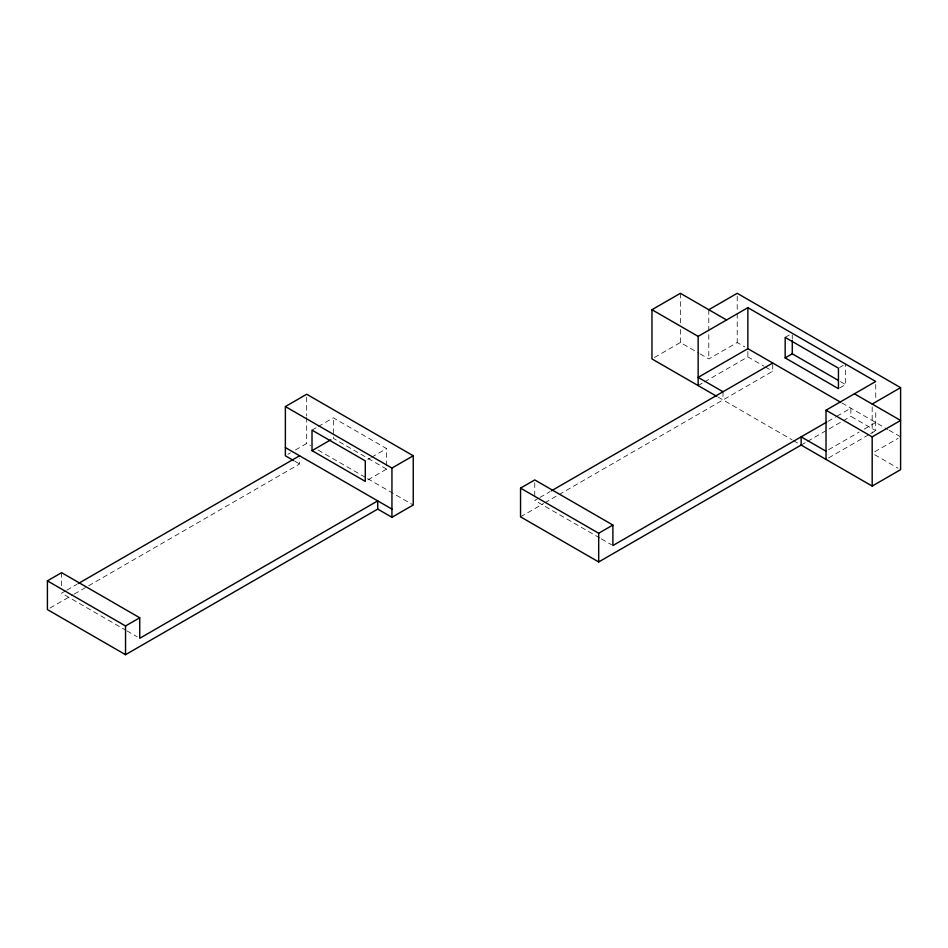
<?xml version="1.0" encoding="UTF-8"?>
<svg xmlns="http://www.w3.org/2000/svg" width="948" height="948" viewBox="0 0 948 948"><rect width="100%" height="100%" fill="white"/><g stroke="black" fill="none" stroke-linecap="round" stroke-linejoin="round"><path stroke-width="0.71" stroke-dasharray="4.74 3.56" d="M312.011 430.143L317.035 427.24M318.279 426.517L333.329 417.831L386.606 448.594L386.606 469.106L365.288 481.406M287.884 454.329L290.396 452.883M295.409 449.98L306.69 443.474L310.494 445.667M65.448 590.948L61.608 593.164L125.657 630.147M66.727 590.213L76.966 584.3M49.96 608.095L73.008 594.787M74.288 594.052L299.58 463.975L299.58 458.512M367.8 459.448L370.312 458.002M371.557 457.28L386.606 448.594M654.44 357.503L680.38 342.524L698.913 353.225M700.145 353.936L708.796 358.936L737.212 342.524L744.867 346.944M698.143 385.587L703.238 382.648M704.518 381.914L747.865 356.886L764.029 366.212M785.169 337.405L789.897 334.668M538.594 498.21L534.755 500.426L600.084 538.144M539.874 497.475L550.124 491.562M520.547 516.838L543.619 503.518M544.899 502.784L557.708 495.377M558.988 494.643L772.727 371.237L772.727 363.037M839.632 367.48L843.175 365.43M839.632 387.981L845.545 384.568L845.545 364.056M827.924 421.398L835.579 416.978M836.847 416.243L850.877 408.15L850.877 416.35L875.739 430.712L875.739 409.323M801.143 445.062L806.25 442.112M807.518 441.377L841.942 421.505M843.222 420.77L850.877 416.35M828.564 449.743L859.161 432.075M864.256 429.124L875.739 422.5M828.564 457.943L869.363 434.385M870.631 433.651L875.739 430.712M874.66 451.841L898.123 438.284M840.473 381.641L845.545 384.568M841.907 402.971L887.838 429.491M889.117 430.226L900.6 436.862M765.273 366.935L772.727 371.237M874.66 454.685L898.123 468.241M718.039 397.07L792.184 439.884M793.464 440.619L798.583 443.581M601.364 538.891L611.614 544.804M386.606 469.106L333.329 438.343L333.329 417.831M318.101 450.063L366.307 477.887M367.575 478.621L413.245 504.988M294.852 461.238L299.58 463.975M126.937 630.882L137.187 636.807M875.739 384.414L875.739 399.072M872.184 406.941L872.184 432.999M792.267 334.762L792.267 339.159M747.865 351.412L747.865 356.886M737.212 296.203L737.212 312.129M737.212 313.575L737.212 342.524M723.004 391.749L723.004 399.949M708.796 309.712L708.796 358.936M680.38 293.311L680.38 323.706M680.38 329.501L680.38 342.524M534.755 482.852L534.755 497.499M306.69 397.153L306.69 415.971M306.69 417.416L306.69 443.474M61.608 572.663L61.608 585.84"/><path stroke-width="1.42" d="M293.667 460.562L285.372 455.775L285.372 406.562L306.69 394.25L413.245 455.775L413.245 504.988L391.939 517.3L377.731 509.088L125.539 654.689L47.4 609.576L47.4 580.863L61.608 572.663L139.747 617.776L139.747 638.288L377.731 500.888L377.731 509.088M78.246 583.565L299.58 455.775M312.011 450.644L365.288 481.406L365.288 460.906L312.011 430.143L312.011 450.644L330.816 439.789M716.795 396.359L651.963 358.936L651.963 309.712L680.38 293.311L726.559 319.974M285.372 406.562L391.939 468.075L413.245 455.775M47.4 580.863L125.539 625.976L139.747 617.776M708.796 309.712L737.212 293.311L900.6 387.637L900.6 469.675L872.184 486.075L801.143 445.062L598.686 561.951L520.547 516.838L520.547 488.125L534.755 479.925L612.894 525.038L612.894 545.538L826.644 422.133M651.963 309.712L698.143 336.374L747.865 307.662L875.739 381.487L826.016 410.2L826.016 459.413M840.627 402.236L747.865 348.674L698.143 377.387L723.004 391.749M551.404 490.815L772.727 363.037M785.169 357.906L838.447 388.668L838.447 368.156L785.169 337.405L785.169 357.906L792.267 353.805L837.937 380.172M520.547 488.125L598.686 533.238L612.894 525.038M872.184 404.049L900.6 387.637M826.016 410.2L872.184 436.862L900.6 420.45L854.421 393.799M826.016 451.212L801.143 436.862L801.143 445.062M285.372 447.575L391.939 509.088M872.184 436.862L872.184 486.075M792.267 340.628L792.267 353.805M747.865 307.662L747.865 348.674M698.143 336.374L698.143 385.587M598.686 533.238L598.686 561.951M391.939 468.075L391.939 517.3M125.539 625.976L125.539 654.689"/></g></svg>
